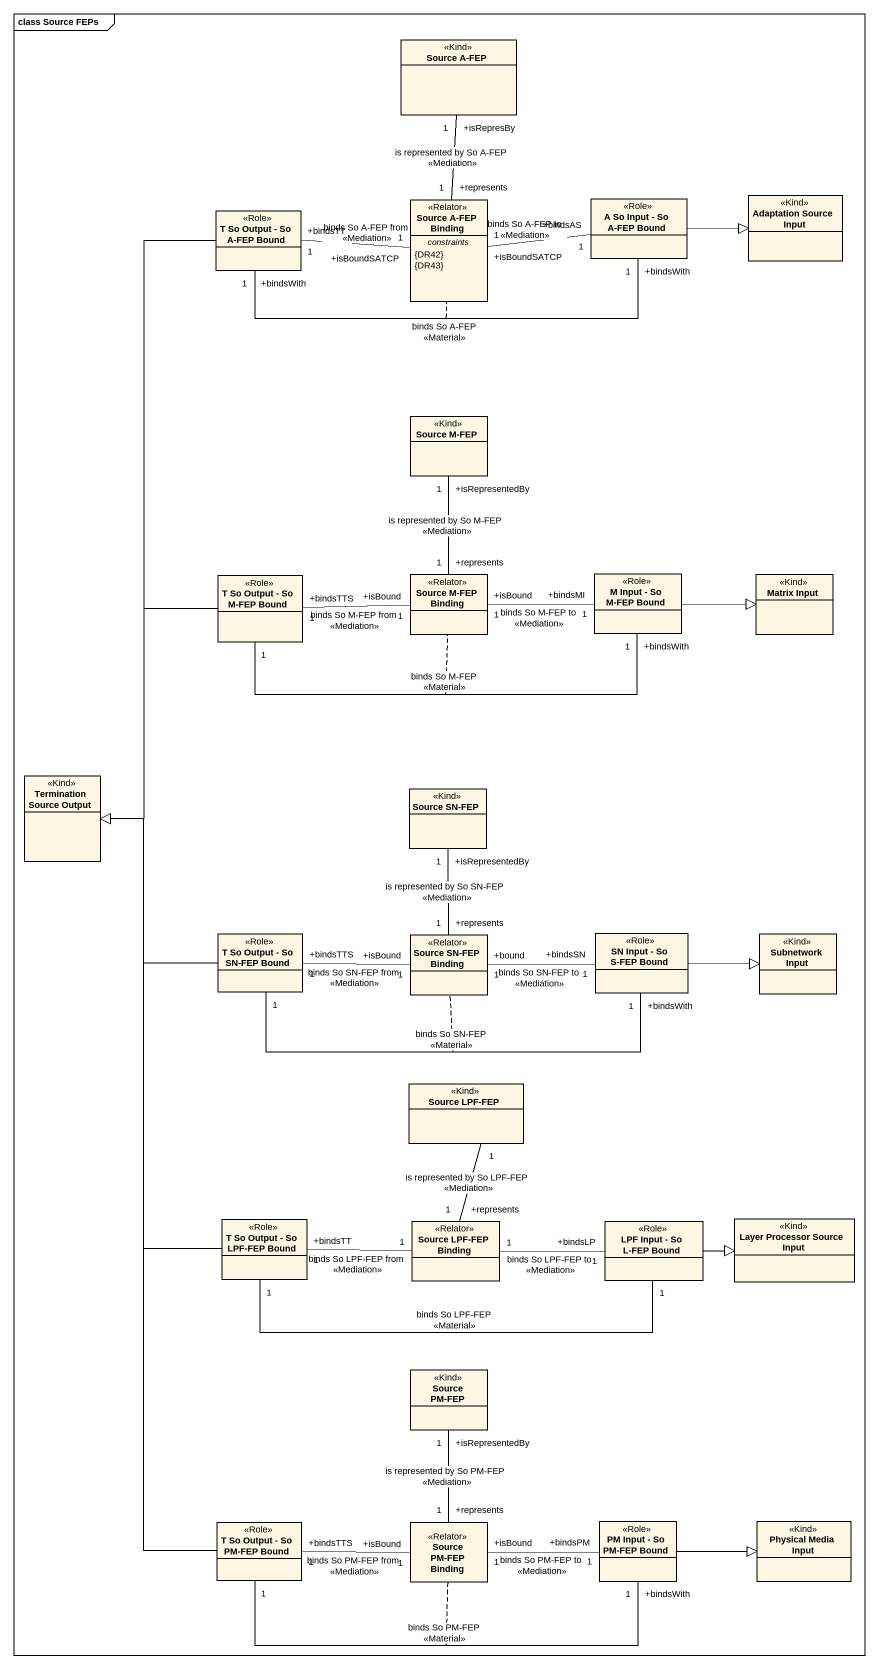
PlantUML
@startuml
mainframe class Source FEPs
hide circle
hide empty members
class "Source A-FEP" as Source_A_FEP <<Kind>>
class "Source A-FEP Binding" as Source_A_FEP_Binding <<Relator>> {
  -- constraints --
  {DR42}
  {DR43}
}
class "A So Input - So A-FEP Bound" as A_So_Input_So_A_FEP_Bound <<Role>>
class "Adaptation Source Input" as Adaptation_Source_Input <<Kind>>
class "T So Output - So A-FEP Bound" as T_So_Output_So_A_FEP_Bound <<Role>>
class "Source M-FEP" as Source_M_FEP <<Kind>>
class "T So Output - So M-FEP Bound" as T_So_Output_So_M_FEP_Bound <<Role>>
class "Source M-FEP Binding" as Source_M_FEP_Binding <<Relator>>
class "M Input - So M-FEP Bound" as M_Input_So_M_FEP_Bound <<Role>>
class "Matrix Input" as Matrix_Input <<Kind>>
class "Termination Source Output" as Termination_Source_Output <<Kind>>
class "Source SN-FEP" as Source_SN_FEP <<Kind>>
class "T So Output - So SN-FEP Bound" as T_So_Output_So_SN_FEP_Bound <<Role>>
class "Source SN-FEP Binding" as Source_SN_FEP_Binding <<Relator>>
class "SN Input - So S-FEP Bound" as SN_Input_So_S_FEP_Bound <<Role>>
class "Subnetwork Input" as Subnetwork_Input <<Kind>>
class "Source LPF-FEP" as Source_LPF_FEP <<Kind>>
class "T So Output - So LPF-FEP Bound" as T_So_Output_So_LPF_FEP_Bound <<Role>>
class "Source LPF-FEP Binding" as Source_LPF_FEP_Binding <<Relator>>
class "LPF Input - So L-FEP Bound" as LPF_Input_So_L_FEP_Bound <<Role>>
class "Layer Processor Source Input" as Layer_Processor_Source_Input <<Kind>>
class "Source PM-FEP" as Source_PM_FEP <<Kind>>
class "T So Output - So PM-FEP Bound" as T_So_Output_So_PM_FEP_Bound <<Role>>
class "Source PM-FEP Binding" as Source_PM_FEP_Binding <<Relator>>
class "PM Input - So PM-FEP Bound" as PM_Input_So_PM_FEP_Bound <<Role>>
class "Physical Media Input" as Physical_Media_Input <<Kind>>
Source_A_FEP_Binding "+represents\n1" -up- "+isRepresBy\n1" Source_A_FEP : is represented by So A-FEP\n<<Mediation>>
Source_A_FEP_Binding "+isBoundSATCP\n1" -right- "+bindsAS\n1" A_So_Input_So_A_FEP_Bound : binds So A-FEP to\n<<Mediation>>
Source_A_FEP_Binding "+isBoundSATCP\n1" -left- "+bindsTT\n1" T_So_Output_So_A_FEP_Bound : binds So A-FEP from\n<<Mediation>>
A_So_Input_So_A_FEP_Bound -right-|> Adaptation_Source_Input
T_So_Output_So_A_FEP_Bound "+bindsWith\n1" -right- "+bindsWith\n1" A_So_Input_So_A_FEP_Bound : binds So A-FEP\n<<Material>>
(T_So_Output_So_A_FEP_Bound, A_So_Input_So_A_FEP_Bound) .. Source_A_FEP_Binding
T_So_Output_So_A_FEP_Bound --|> Termination_Source_Output
T_So_Output_So_M_FEP_Bound "1" -right- "+bindsWith\n1" M_Input_So_M_FEP_Bound : binds So M-FEP\n<<Material>>
(T_So_Output_So_M_FEP_Bound, M_Input_So_M_FEP_Bound) .. Source_M_FEP_Binding
T_So_Output_So_M_FEP_Bound --|> Termination_Source_Output
Source_M_FEP_Binding "+represents\n1" -up- "+isRepresentedBy\n1" Source_M_FEP : is represented by So M-FEP\n<<Mediation>>
Source_M_FEP_Binding "+isBound\n1" -left- "+bindsTTS\n1" T_So_Output_So_M_FEP_Bound : binds So M-FEP from\n<<Mediation>>
Source_M_FEP_Binding "+isBound\n1" -right- "+bindsMI\n1" M_Input_So_M_FEP_Bound : binds So M-FEP to\n<<Mediation>>
M_Input_So_M_FEP_Bound -right-|> Matrix_Input
T_So_Output_So_SN_FEP_Bound -up-|> Termination_Source_Output
T_So_Output_So_SN_FEP_Bound "1" -right- "+bindsWith\n1" SN_Input_So_S_FEP_Bound : binds So SN-FEP\n<<Material>>
(T_So_Output_So_SN_FEP_Bound, SN_Input_So_S_FEP_Bound) .. Source_SN_FEP_Binding
Source_SN_FEP_Binding "+represents\n1" -up- "+isRepresentedBy\n1" Source_SN_FEP : is represented by So SN-FEP\n<<Mediation>>
Source_SN_FEP_Binding "+isBound\n1" -left- "+bindsTTS\n1" T_So_Output_So_SN_FEP_Bound : binds So SN-FEP from\n<<Mediation>>
Source_SN_FEP_Binding "+bound\n1" -right- "+bindsSN\n1" SN_Input_So_S_FEP_Bound : binds So SN-FEP to\n<<Mediation>>
SN_Input_So_S_FEP_Bound -right-|> Subnetwork_Input
T_So_Output_So_LPF_FEP_Bound -up-|> Termination_Source_Output
T_So_Output_So_LPF_FEP_Bound "1" -right- "1" LPF_Input_So_L_FEP_Bound : binds So LPF-FEP\n<<Material>>
Source_LPF_FEP_Binding "+represents\n1" -up- "1" Source_LPF_FEP : is represented by So LPF-FEP\n<<Mediation>>
Source_LPF_FEP_Binding "1" -left- "+bindsTT\n1" T_So_Output_So_LPF_FEP_Bound : binds So LPF-FEP from\n<<Mediation>>
Source_LPF_FEP_Binding "1" -right- "+bindsLP\n1" LPF_Input_So_L_FEP_Bound : binds So LPF-FEP to\n<<Mediation>>
LPF_Input_So_L_FEP_Bound -right-|> Layer_Processor_Source_Input
T_So_Output_So_PM_FEP_Bound -up-|> Termination_Source_Output
T_So_Output_So_PM_FEP_Bound "1" -right- "+bindsWith\n1" PM_Input_So_PM_FEP_Bound : binds So PM-FEP\n<<Material>>
(T_So_Output_So_PM_FEP_Bound, PM_Input_So_PM_FEP_Bound) .. Source_PM_FEP_Binding
Source_PM_FEP_Binding "+represents\n1" -up- "+isRepresentedBy\n1" Source_PM_FEP : is represented by So PM-FEP\n<<Mediation>>
Source_PM_FEP_Binding "+isBound\n1" -left- "+bindsTTS\n1" T_So_Output_So_PM_FEP_Bound : binds So PM-FEP from\n<<Mediation>>
Source_PM_FEP_Binding "+isBound\n1" -right- "+bindsPM\n1" PM_Input_So_PM_FEP_Bound : binds So PM-FEP to\n<<Mediation>>
PM_Input_So_PM_FEP_Bound -right-|> Physical_Media_Input
@enduml
